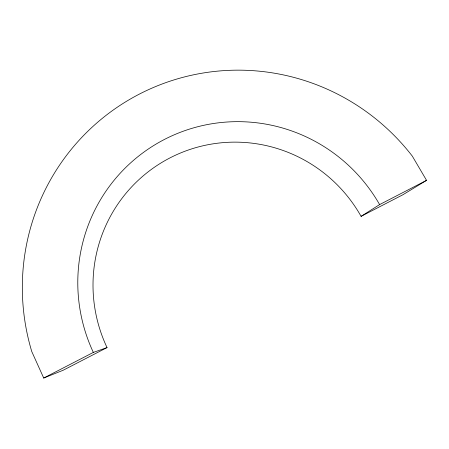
<?xml version="1.0" encoding="UTF-8"?>
<svg xmlns="http://www.w3.org/2000/svg" width="449" height="449" viewBox="0 0 449 449"><rect width="100%" height="100%" fill="white"/><g stroke="black" fill="none" stroke-linecap="round" stroke-linejoin="round"><path stroke-width="0.67" d="M361.086 216.351L379.613 204.592L426.55 180.352L412.322 156.14A220.498 217.613 60.6 0 0 139.69 93.936A220.498 217.613 60.6 0 0 31.795 351.623L43.716 378.041L63.135 370.262L107.042 347.582A144.87 143.063 62.1 0 1 169.941 157.919A144.87 143.063 62.1 0 1 361.086 216.351L402.876 194.765L426.55 180.352M43.716 378.041L93.341 352.414L107.042 347.582M93.341 352.414A163.262 161.219 59.6 0 1 164.435 139.443A163.262 161.219 59.6 0 1 379.613 204.592"/></g></svg>
